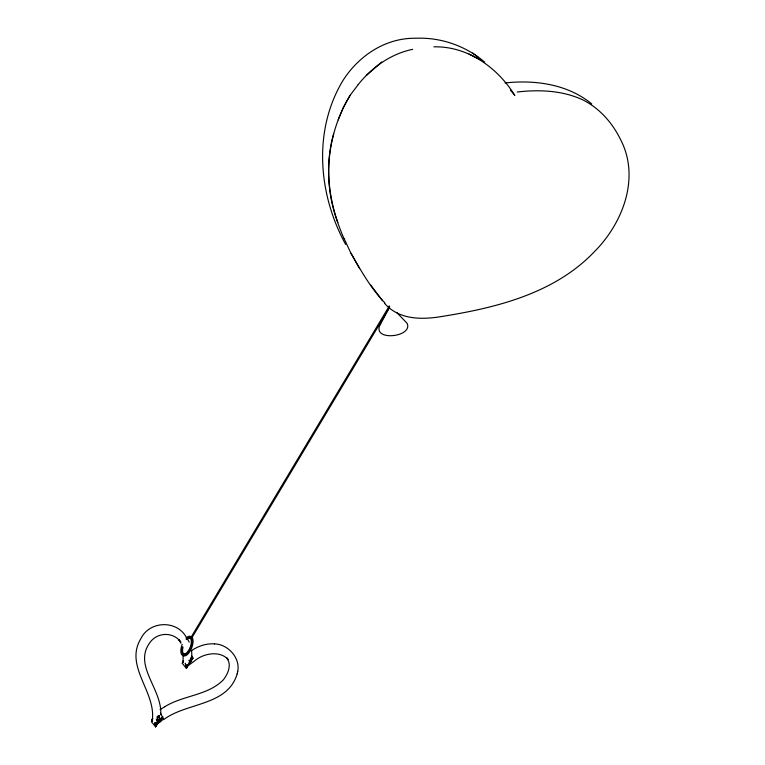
<?xml version="1.0" encoding="UTF-8"?>
<svg xmlns="http://www.w3.org/2000/svg" width="765" height="765" viewBox="0 0 765 765"><rect width="100%" height="100%" fill="white"/><g stroke="black" fill="none" stroke-linecap="round" stroke-linejoin="round"><path stroke-width="1.15" d="M190.934 659.784L186.44 668.4L182.299 663.379L183.16 660.941L183.16 662.26L183.007 653.932M191.9 657.709L191.642 650.499M182.998 661.821L183.17 661.228M152.101 721.194C157.102 692.602 123.815 666.554 140.884 638.622C149.51 620.711 177.002 619.717 186.402 637.465M152.159 721.443L152.235 719.301L151.403 721.73L155.544 726.75L157.274 722.982L155.018 722.667L155.152 724.264M161.214 720.305L159.818 722.103L159.292 715.648L157.169 716.442L157.265 724.474L155.305 724.35M160.478 713.219L163.547 719.043L155.649 725.297M237.714 671.45C240.516 657.89 227.922 644.13 214.41 643.872M156.299 719.463L156.968 720.936L162.792 716.862L159.703 720.62L159.789 721.72M160.573 719.549L159.579 719.11L158.986 722.323L159.703 720.62M333.636 134.047C323.547 168.826 329.629 205.928 344.001 238.565M163.567 719.683C186.612 702.222 227.702 706.191 237.179 673.783M237.16 673.889L237.743 671.345M189.567 661.974C190.848 665.445 185.197 666.458 185.273 663.293L186.44 668.4L188.295 664.814M183.036 661.572L182.299 663.379L183.409 661.61M338.187 119.895L343.466 107.167L350.064 95.376L358.24 84.571M157.294 719.712L159.292 715.648M160.612 721.099L162.792 716.862M389.691 306.727L379.306 326.559C374.955 341.544 413.377 336.504 407.057 323.27L396.643 312.388M159.579 719.138L155.544 726.75L155.018 722.667M350.121 95.348C327.114 133.081 321.931 181.142 337.834 222.577M389.309 305.952L191.221 636.996L192.101 637.417L389.538 307.482M191.604 637.245L191.69 637.169M187.081 665.722L188.63 664.269M157.762 723.25L155.544 726.75L157.762 723.25L157.274 723.489M191.747 655.997L193.048 658.206L188.812 663.924L190.944 657.46L190.934 661.821L191.661 661.352M358.183 84.59C372 67.291 390.724 53.913 412.631 49.333L412.631 49.333M366.387 75.4L381.706 62.013M152.273 720.955L151.585 719.76L152.923 718.679M187.339 665.99L187.415 665.177M155.486 725.124L156.844 724.101M193.048 658.206L189.232 661.065L188.85 660.3M187.578 666.114L196.49 659.449C205.919 652.66 220.798 651.139 228.056 659.478L226.641 657.766L227.224 658.665M160.057 709.614L164.934 706.631M191.422 650.69C198.145 646.062 206.33 643.327 214.535 643.881M164.877 706.659C183.131 695.318 207.506 695.615 223.074 680.142C227.836 674.338 231.441 665.617 227.683 659.449M433.889 46.847L433.918 46.837C467.683 46.072 497.604 67.559 514.826 95.415L510.351 90.069M517.226 92.01L517.255 92.01C539.076 89.476 561.959 90.394 582.232 99.593C599.282 107.894 612.335 122.696 620.558 139.565C640.362 177.47 622.959 222.931 594.654 251.427C555.275 292.957 497.527 307.559 442.935 316.299C422.844 319.808 399.378 320.277 384.719 303.495M505.072 82.955C535.175 79.656 567.707 84.188 591.727 103.925M484.742 62.204C465.866 45.862 440.793 37.189 415.844 38.25C385.646 37.743 358.842 55.606 342.978 80.468C312.799 130.423 318.211 194.53 345.656 244.456M469.069 54.038L480.248 59.766M472.646 53.024L478.001 57.088M384.891 302.921C370.939 288.501 360.889 270.561 351.011 253.205M382.538 300.741L370.786 285.144M151.585 719.76L152.551 721.28M227.129 658.512L227.769 659.602M359.56 268.658L350.944 253.272L344.078 238.498M187.922 639.712L189.213 642.131M180.951 643.26L178.714 639.54L180.817 642.093C173.531 631.785 157.064 631.641 149.414 643.269C133.406 666.114 162.362 689.189 160.765 714.816M186.058 638.048A10.27 4.628 -68.5 0 1 192.168 642.447A10.27 4.628 -68.5 0 1 184.107 655.567A10.27 4.628 -68.5 0 1 182.166 644.379M189.797 636.576A10.27 4.628 -68.5 0 1 191.738 647.773A10.27 4.628 -68.5 0 1 182.672 655.098M185.321 654.381A8.664 3.911 -68.5 0 1 182.998 647.075M186.956 639.597A8.664 3.911 -68.5 0 1 191.327 638.756M186.124 639.272A8.664 3.911 -68.5 0 1 191.346 642.332A8.664 3.911 -68.5 0 1 185.273 653.788A8.664 3.911 -68.5 0 1 182.166 646.75"/></g></svg>
